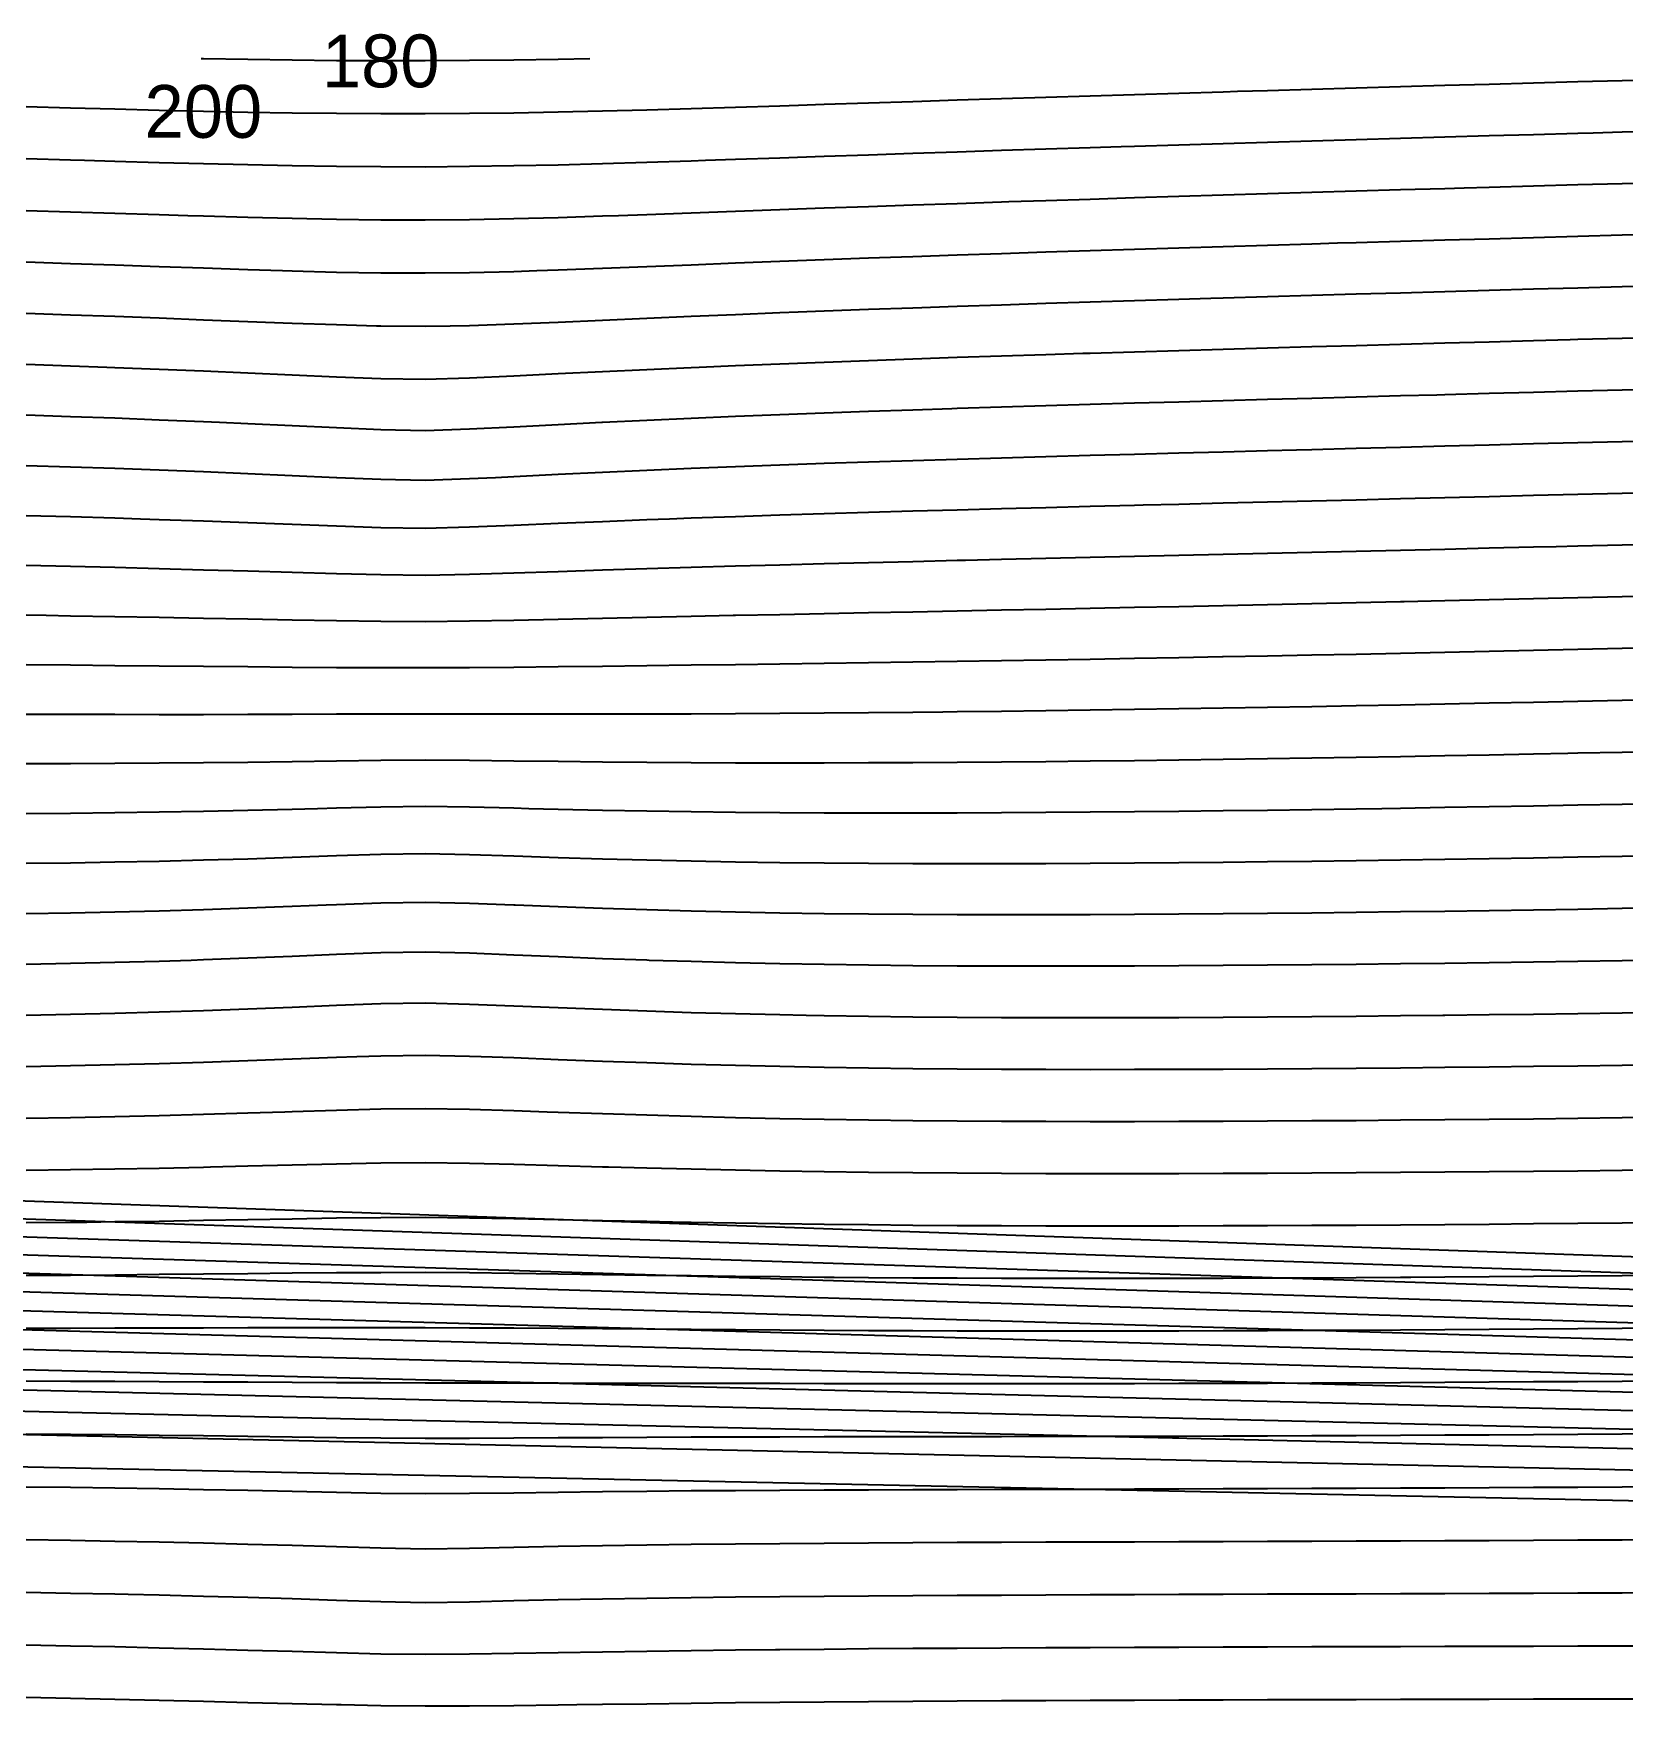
# Model space of a CAD drawing. Header units: metres. Extents: x 3386 to 5486, y 31 to 113.
# Drawn here: x 4418.6 to 4493.9, y 33.2 to 113.1 of the extents above; entities that cross this region are included whole.
import ezdxf
from ezdxf.enums import TextEntityAlignment as Align

# ---------------------------------------------------------------- set-up
doc = ezdxf.new("R2010")
doc.units = ezdxf.units.M
for name, color, linetype in [('Vs_180', 7, 'Continuous'), ('Vs_200', 7, 'Continuous'), ('Vs_220', 7, 'Continuous'), ('Vs_240', 7, 'Continuous'), ('Vs_260', 7, 'Continuous'), ('Vs_280', 7, 'Continuous'), ('Vs_300', 7, 'Continuous'), ('Vs_320', 7, 'Continuous'), ('Vs_340', 7, 'Continuous'), ('Vs_360', 7, 'Continuous'), ('Vs_380', 7, 'Continuous'), ('Vs_400', 7, 'Continuous'), ('Vs_420', 7, 'Continuous'), ('Vs_440', 7, 'Continuous'), ('Vs_460', 7, 'Continuous'), ('Vs_480', 7, 'Continuous'), ('Vs_500', 7, 'Continuous'), ('Vs_520', 7, 'Continuous'), ('Vs_540', 7, 'Continuous'), ('Vs_560', 7, 'Continuous'), ('Vs_580', 7, 'Continuous'), ('Vs_600', 7, 'Continuous'), ('Vs_620', 7, 'Continuous'), ('Vs_640', 7, 'Continuous'), ('Vs_660', 7, 'Continuous'), ('Vs_680', 7, 'Continuous'), ('Vs_700', 7, 'Continuous'), ('Vs_720', 7, 'Continuous'), ('Vs_740', 7, 'Continuous'), ('Vs_760', 7, 'Continuous'), ('Vs_780', 7, 'Continuous'), ('Vs_800', 7, 'Continuous'), ('Vs_820', 7, 'Continuous'), ('Vs_840', 7, 'Continuous'), ('Vs_860', 7, 'Continuous'), ('Vs_880', 7, 'Continuous'), ('Vs_900', 7, 'Continuous'), ('Vs_920', 7, 'Continuous'), ('Vs_940', 7, 'Continuous'), ('Vs_960', 7, 'Continuous')]:
    doc.layers.add(name, color=color, linetype=linetype)

msp = doc.modelspace()

# ---------------------------------------------------------------- linework, layer by layer
at = {"layer": 'Vs_180'}
msp.add_lwpolyline([(4444.959, 111.948), (4443.454, 111.918), (4441.353, 111.885), (4439.252, 111.861), (4437.151, 111.849), (4435.049, 111.848), (4432.948, 111.858), (4430.847, 111.879), (4428.746, 111.909), (4426.645, 111.946), (4426.535, 111.948)], dxfattribs=at)
at = {"layer": 'Vs_200'}
msp.add_lwpolyline([(4495.981, 110.969), (4493.88, 110.911), (4491.779, 110.853), (4489.678, 110.795), (4487.577, 110.736), (4485.476, 110.677), (4483.375, 110.617), (4481.274, 110.557), (4479.173, 110.496), (4477.071, 110.434), (4475.66, 110.392), (4474.97, 110.371), (4472.869, 110.308), (4470.768, 110.244), (4468.667, 110.18), (4466.566, 110.114), (4464.465, 110.048), (4462.364, 109.981), (4460.263, 109.913), (4458.162, 109.846), (4456.06, 109.778), (4454.846, 109.739), (4453.959, 109.71), (4451.858, 109.644), (4449.757, 109.58), (4447.656, 109.52), (4445.555, 109.464), (4443.454, 109.416), (4441.353, 109.377), (4439.252, 109.35), (4437.151, 109.336), (4435.049, 109.336), (4432.948, 109.35), (4430.847, 109.375), (4428.746, 109.411), (4426.645, 109.455), (4424.544, 109.504), (4422.443, 109.557), (4420.342, 109.612), (4418.241, 109.669)], dxfattribs=at)
at = {"layer": 'Vs_220'}
msp.add_lwpolyline([(4495.981, 108.528), (4493.88, 108.47), (4492.507, 108.432), (4491.779, 108.412), (4489.678, 108.353), (4487.577, 108.294), (4485.476, 108.234), (4483.375, 108.174), (4481.274, 108.114), (4479.173, 108.052), (4477.071, 107.99), (4474.97, 107.927), (4472.869, 107.863), (4470.768, 107.799), (4470.135, 107.779), (4468.667, 107.733), (4466.566, 107.666), (4464.465, 107.598), (4462.364, 107.529), (4460.263, 107.459), (4458.162, 107.388), (4456.06, 107.317), (4453.959, 107.245), (4451.858, 107.173), (4450.436, 107.126), (4449.757, 107.103), (4447.656, 107.035), (4445.555, 106.972), (4443.454, 106.916), (4441.353, 106.87), (4439.252, 106.838), (4437.151, 106.821), (4435.049, 106.823), (4432.948, 106.841), (4430.847, 106.873), (4428.746, 106.917), (4426.645, 106.968), (4424.544, 107.025), (4422.443, 107.084), (4421.016, 107.126), (4420.342, 107.145), (4418.241, 107.207)], dxfattribs=at)
at = {"layer": 'Vs_240'}
msp.add_lwpolyline([(4495.981, 106.087), (4493.88, 106.029), (4491.779, 105.97), (4489.678, 105.912), (4487.577, 105.852), (4486.402, 105.819), (4485.476, 105.793), (4483.375, 105.733), (4481.274, 105.672), (4479.173, 105.611), (4477.071, 105.548), (4474.97, 105.485), (4472.869, 105.422), (4470.768, 105.357), (4468.667, 105.29), (4466.566, 105.223), (4464.825, 105.166), (4464.465, 105.154), (4462.364, 105.084), (4460.263, 105.012), (4458.162, 104.938), (4456.06, 104.864), (4453.959, 104.787), (4451.858, 104.711), (4449.757, 104.634), (4447.656, 104.558), (4446.324, 104.513), (4445.555, 104.486), (4443.454, 104.42), (4441.353, 104.364), (4439.252, 104.324), (4437.151, 104.304), (4435.049, 104.308), (4432.948, 104.333), (4430.847, 104.375), (4428.746, 104.429), (4426.645, 104.49), (4425.902, 104.513), (4424.544, 104.554), (4422.443, 104.621), (4420.342, 104.687), (4418.241, 104.753)], dxfattribs=at)
at = {"layer": 'Vs_260'}
msp.add_lwpolyline([(4495.981, 103.645), (4493.88, 103.587), (4491.779, 103.529), (4489.678, 103.47), (4487.577, 103.411), (4485.476, 103.352), (4483.375, 103.292), (4481.274, 103.232), (4480.394, 103.206), (4479.173, 103.171), (4477.071, 103.109), (4474.97, 103.046), (4472.869, 102.983), (4470.768, 102.918), (4468.667, 102.852), (4466.566, 102.785), (4464.465, 102.716), (4462.364, 102.645), (4460.263, 102.572), (4459.725, 102.553), (4458.162, 102.497), (4456.06, 102.42), (4453.959, 102.34), (4451.858, 102.259), (4449.757, 102.176), (4447.656, 102.093), (4445.555, 102.011), (4443.454, 101.932), (4442.448, 101.899), (4441.353, 101.863), (4439.252, 101.811), (4437.151, 101.785), (4435.049, 101.793), (4432.948, 101.83), (4430.847, 101.885), (4430.393, 101.899), (4428.746, 101.951), (4426.645, 102.023), (4424.544, 102.096), (4422.443, 102.169), (4420.342, 102.241), (4418.241, 102.31)], dxfattribs=at)
at = {"layer": 'Vs_280'}
msp.add_lwpolyline([(4495.981, 101.202), (4493.88, 101.144), (4491.779, 101.086), (4489.678, 101.028), (4487.577, 100.97), (4485.476, 100.911), (4483.375, 100.852), (4481.274, 100.792), (4479.173, 100.732), (4477.071, 100.672), (4474.97, 100.61), (4474.396, 100.593), (4472.869, 100.548), (4470.768, 100.484), (4468.667, 100.419), (4466.566, 100.352), (4464.465, 100.284), (4462.364, 100.214), (4460.263, 100.141), (4458.162, 100.065), (4456.06, 99.987), (4454.835, 99.94), (4453.959, 99.906), (4451.858, 99.821), (4449.757, 99.734), (4447.656, 99.644), (4445.555, 99.552), (4443.454, 99.461), (4441.353, 99.375), (4439.252, 99.303), (4438.344, 99.286), (4437.151, 99.264), (4435.049, 99.281), (4434.843, 99.286), (4432.948, 99.337), (4430.847, 99.411), (4428.746, 99.491), (4426.645, 99.573), (4424.544, 99.654), (4422.443, 99.732), (4420.342, 99.807), (4418.241, 99.879)], dxfattribs=at)
at = {"layer": 'Vs_300'}
msp.add_lwpolyline([(4495.981, 98.757), (4493.88, 98.7), (4491.779, 98.643), (4491.42, 98.633), (4489.678, 98.586), (4487.577, 98.528), (4485.476, 98.471), (4483.375, 98.413), (4481.274, 98.354), (4479.173, 98.296), (4477.071, 98.236), (4474.97, 98.176), (4472.869, 98.116), (4470.768, 98.054), (4468.667, 97.99), (4468.331, 97.98), (4466.566, 97.926), (4464.465, 97.859), (4462.364, 97.79), (4460.263, 97.719), (4458.162, 97.645), (4456.06, 97.567), (4453.959, 97.486), (4451.858, 97.4), (4450.134, 97.327), (4449.757, 97.311), (4447.656, 97.216), (4445.555, 97.117), (4443.454, 97.016), (4441.353, 96.914), (4439.252, 96.819), (4437.151, 96.754), (4435.049, 96.791), (4432.948, 96.872), (4430.847, 96.964), (4428.746, 97.056), (4426.645, 97.146), (4424.544, 97.232), (4422.443, 97.313), (4422.075, 97.327), (4420.342, 97.39), (4418.241, 97.462)], dxfattribs=at)
at = {"layer": 'Vs_320'}
msp.add_lwpolyline([(4495.981, 96.312), (4493.88, 96.255), (4491.779, 96.199), (4489.678, 96.143), (4487.577, 96.087), (4485.476, 96.03), (4485.096, 96.02), (4483.375, 95.974), (4481.274, 95.917), (4479.173, 95.86), (4477.071, 95.803), (4474.97, 95.745), (4472.869, 95.687), (4470.768, 95.627), (4468.667, 95.566), (4466.566, 95.504), (4464.465, 95.441), (4462.364, 95.375), (4462.119, 95.367), (4460.263, 95.307), (4458.162, 95.235), (4456.06, 95.161), (4453.959, 95.082), (4451.858, 94.999), (4449.757, 94.91), (4447.656, 94.815), (4445.555, 94.715), (4445.531, 94.714), (4443.454, 94.609), (4441.353, 94.5), (4439.252, 94.394), (4437.151, 94.318), (4435.049, 94.364), (4432.948, 94.457), (4430.847, 94.557), (4428.746, 94.655), (4427.412, 94.714), (4426.645, 94.747), (4424.544, 94.834), (4422.443, 94.915), (4420.342, 94.99), (4418.241, 95.06)], dxfattribs=at)
at = {"layer": 'Vs_340'}
msp.add_lwpolyline([(4495.981, 93.864), (4493.88, 93.809), (4491.779, 93.754), (4489.678, 93.699), (4487.577, 93.644), (4485.476, 93.59), (4483.375, 93.535), (4481.274, 93.481), (4479.173, 93.426), (4478.443, 93.407), (4477.071, 93.371), (4474.97, 93.316), (4472.869, 93.26), (4470.768, 93.204), (4468.667, 93.147), (4466.566, 93.088), (4464.465, 93.029), (4462.364, 92.967), (4460.263, 92.904), (4458.162, 92.837), (4456.06, 92.768), (4455.665, 92.754), (4453.959, 92.694), (4451.858, 92.616), (4449.757, 92.533), (4447.656, 92.444), (4445.555, 92.349), (4443.454, 92.247), (4441.353, 92.142), (4440.485, 92.101), (4439.252, 92.042), (4437.151, 91.973), (4435.049, 92.013), (4432.97, 92.101), (4432.948, 92.101), (4430.847, 92.198), (4428.746, 92.292), (4426.645, 92.38), (4424.544, 92.462), (4422.443, 92.537), (4420.342, 92.607), (4418.241, 92.672)], dxfattribs=at)
at = {"layer": 'Vs_360'}
msp.add_lwpolyline([(4495.981, 91.415), (4493.88, 91.361), (4491.779, 91.307), (4489.678, 91.254), (4487.577, 91.201), (4485.476, 91.149), (4483.375, 91.097), (4481.274, 91.044), (4479.173, 90.992), (4477.071, 90.94), (4474.97, 90.888), (4472.869, 90.836), (4471.176, 90.794), (4470.768, 90.784), (4468.667, 90.731), (4466.566, 90.677), (4464.465, 90.623), (4462.364, 90.567), (4460.263, 90.509), (4458.162, 90.45), (4456.06, 90.387), (4453.959, 90.322), (4451.858, 90.253), (4449.757, 90.179), (4448.74, 90.141), (4447.656, 90.1), (4445.555, 90.016), (4443.454, 89.928), (4441.353, 89.838), (4439.252, 89.754), (4437.151, 89.698), (4435.049, 89.73), (4432.948, 89.802), (4430.847, 89.884), (4428.746, 89.965), (4426.645, 90.042), (4424.544, 90.113), (4423.672, 90.141), (4422.443, 90.18), (4420.342, 90.241), (4418.241, 90.299)], dxfattribs=at)
at = {"layer": 'Vs_380'}
msp.add_lwpolyline([(4495.981, 88.963), (4493.88, 88.911), (4491.779, 88.859), (4490.75, 88.834), (4489.678, 88.808), (4487.577, 88.757), (4485.476, 88.707), (4483.375, 88.657), (4481.274, 88.608), (4479.173, 88.559), (4477.071, 88.51), (4474.97, 88.462), (4472.869, 88.414), (4470.768, 88.366), (4468.667, 88.318), (4466.566, 88.269), (4464.465, 88.221), (4462.758, 88.181), (4462.364, 88.172), (4460.263, 88.122), (4458.162, 88.07), (4456.06, 88.018), (4453.959, 87.963), (4451.858, 87.905), (4449.757, 87.845), (4447.656, 87.781), (4445.555, 87.714), (4443.454, 87.644), (4441.353, 87.575), (4439.77, 87.528), (4439.252, 87.512), (4437.151, 87.473), (4435.049, 87.494), (4433.67, 87.528), (4432.948, 87.546), (4430.847, 87.607), (4428.746, 87.669), (4426.645, 87.729), (4424.544, 87.786), (4422.443, 87.84), (4420.342, 87.89), (4418.241, 87.937)], dxfattribs=at)
at = {"layer": 'Vs_400'}
msp.add_lwpolyline([(4495.981, 86.509), (4493.88, 86.459), (4491.779, 86.409), (4489.678, 86.36), (4487.577, 86.312), (4485.476, 86.264), (4483.557, 86.221), (4483.375, 86.217), (4481.274, 86.171), (4479.173, 86.125), (4477.071, 86.08), (4474.97, 86.036), (4472.869, 85.992), (4470.768, 85.949), (4468.667, 85.906), (4466.566, 85.864), (4464.465, 85.822), (4462.364, 85.781), (4460.263, 85.739), (4458.162, 85.698), (4456.06, 85.656), (4453.959, 85.613), (4451.858, 85.57), (4451.76, 85.568), (4449.757, 85.525), (4447.656, 85.479), (4445.555, 85.432), (4443.454, 85.385), (4441.353, 85.339), (4439.252, 85.3), (4437.151, 85.278), (4435.049, 85.287), (4432.948, 85.317), (4430.847, 85.355), (4428.746, 85.395), (4426.645, 85.436), (4424.544, 85.475), (4422.443, 85.512), (4420.342, 85.549), (4419.194, 85.568), (4418.241, 85.584)], dxfattribs=at)
at = {"layer": 'Vs_420'}
msp.add_lwpolyline([(4495.981, 84.053), (4493.88, 84.004), (4491.779, 83.957), (4489.678, 83.91), (4487.577, 83.864), (4485.476, 83.819), (4483.375, 83.775), (4481.274, 83.732), (4479.173, 83.69), (4477.071, 83.649), (4474.97, 83.609), (4474.936, 83.608), (4472.869, 83.57), (4470.768, 83.532), (4468.667, 83.495), (4466.566, 83.459), (4464.465, 83.425), (4462.364, 83.392), (4460.263, 83.36), (4458.162, 83.329), (4456.06, 83.299), (4453.959, 83.27), (4451.858, 83.242), (4449.757, 83.215), (4447.656, 83.189), (4445.555, 83.163), (4443.454, 83.14), (4441.353, 83.118), (4439.252, 83.1), (4437.151, 83.09), (4435.049, 83.092), (4432.948, 83.102), (4430.847, 83.117), (4428.746, 83.135), (4426.645, 83.153), (4424.544, 83.173), (4422.443, 83.193), (4420.342, 83.214), (4418.241, 83.236)], dxfattribs=at)
at = {"layer": 'Vs_440'}
msp.add_lwpolyline([(4495.981, 81.593), (4493.88, 81.547), (4491.779, 81.502), (4489.678, 81.458), (4487.577, 81.415), (4485.476, 81.373), (4483.375, 81.331), (4481.274, 81.292), (4479.173, 81.253), (4477.071, 81.216), (4474.97, 81.18), (4472.869, 81.146), (4470.768, 81.114), (4468.667, 81.083), (4466.566, 81.054), (4464.465, 81.027), (4462.364, 81.002), (4461.693, 80.995), (4460.263, 80.98), (4458.162, 80.96), (4456.06, 80.942), (4453.959, 80.927), (4451.858, 80.915), (4449.757, 80.907), (4447.656, 80.901), (4445.555, 80.898), (4443.454, 80.898), (4441.353, 80.9), (4439.252, 80.903), (4437.151, 80.902), (4435.049, 80.898), (4432.948, 80.892), (4430.847, 80.884), (4428.746, 80.878), (4426.645, 80.874), (4424.544, 80.874), (4422.443, 80.876), (4420.342, 80.882), (4418.241, 80.89)], dxfattribs=at)
at = {"layer": 'Vs_460'}
msp.add_lwpolyline([(4495.981, 79.131), (4493.88, 79.087), (4491.779, 79.045), (4491.309, 79.035), (4489.678, 79.003), (4487.577, 78.962), (4485.476, 78.923), (4483.375, 78.885), (4481.274, 78.849), (4479.173, 78.814), (4477.071, 78.781), (4474.97, 78.749), (4472.869, 78.72), (4470.768, 78.693), (4468.667, 78.668), (4466.566, 78.646), (4464.465, 78.626), (4462.364, 78.61), (4460.263, 78.597), (4458.162, 78.587), (4456.06, 78.582), (4453.959, 78.581), (4451.858, 78.585), (4449.757, 78.594), (4447.656, 78.608), (4445.555, 78.627), (4443.454, 78.651), (4441.353, 78.678), (4439.252, 78.703), (4437.151, 78.715), (4435.049, 78.704), (4432.948, 78.677), (4430.847, 78.645), (4428.746, 78.615), (4426.645, 78.59), (4424.544, 78.57), (4422.443, 78.555), (4420.342, 78.546), (4418.241, 78.541)], dxfattribs=at)
at = {"layer": 'Vs_480'}
msp.add_lwpolyline([(4495.981, 76.665), (4493.88, 76.624), (4491.779, 76.584), (4489.678, 76.545), (4487.577, 76.507), (4485.476, 76.471), (4483.375, 76.436), (4482.496, 76.422), (4481.274, 76.403), (4479.173, 76.372), (4477.071, 76.342), (4474.97, 76.315), (4472.869, 76.291), (4470.768, 76.268), (4468.667, 76.249), (4466.566, 76.233), (4464.465, 76.221), (4462.364, 76.212), (4460.263, 76.208), (4458.162, 76.209), (4456.06, 76.215), (4453.959, 76.226), (4451.858, 76.244), (4449.757, 76.27), (4447.656, 76.302), (4445.555, 76.342), (4443.454, 76.388), (4442.069, 76.422), (4441.353, 76.439), (4439.252, 76.491), (4437.151, 76.532), (4435.049, 76.499), (4432.948, 76.445), (4432.061, 76.422), (4430.847, 76.39), (4428.746, 76.338), (4426.645, 76.293), (4424.544, 76.255), (4422.443, 76.225), (4420.342, 76.201), (4418.241, 76.184)], dxfattribs=at)
at = {"layer": 'Vs_500'}
msp.add_lwpolyline([(4495.981, 74.196), (4493.88, 74.157), (4491.779, 74.12), (4489.678, 74.083), (4487.577, 74.048), (4485.476, 74.015), (4483.375, 73.983), (4481.274, 73.953), (4479.173, 73.926), (4477.071, 73.9), (4474.97, 73.877), (4472.869, 73.857), (4470.768, 73.839), (4468.667, 73.825), (4466.566, 73.815), (4464.562, 73.809), (4464.465, 73.809), (4462.364, 73.807), (4461.33, 73.809), (4460.263, 73.811), (4458.162, 73.82), (4456.06, 73.836), (4453.959, 73.859), (4451.858, 73.889), (4449.757, 73.928), (4447.656, 73.976), (4445.555, 74.032), (4443.454, 74.097), (4441.353, 74.168), (4439.252, 74.238), (4437.151, 74.286), (4435.049, 74.251), (4432.948, 74.18), (4430.847, 74.106), (4428.746, 74.037), (4426.645, 73.976), (4424.544, 73.923), (4422.443, 73.88), (4420.342, 73.845), (4418.241, 73.817)], dxfattribs=at)
at = {"layer": 'Vs_520'}
msp.add_lwpolyline([(4495.981, 71.724), (4493.88, 71.687), (4491.779, 71.652), (4489.678, 71.618), (4487.577, 71.586), (4485.476, 71.555), (4483.375, 71.527), (4481.274, 71.5), (4479.173, 71.475), (4477.071, 71.453), (4474.97, 71.434), (4472.869, 71.417), (4470.768, 71.404), (4468.667, 71.395), (4466.566, 71.389), (4464.465, 71.388), (4462.364, 71.393), (4460.263, 71.403), (4458.162, 71.419), (4456.06, 71.443), (4453.959, 71.475), (4451.858, 71.515), (4449.757, 71.564), (4447.656, 71.623), (4445.555, 71.692), (4443.454, 71.769), (4441.429, 71.849), (4441.353, 71.852), (4439.252, 71.932), (4437.151, 71.983), (4435.049, 71.947), (4432.948, 71.869), (4432.458, 71.849), (4430.847, 71.784), (4428.746, 71.703), (4426.645, 71.631), (4424.544, 71.568), (4422.443, 71.515), (4420.342, 71.471), (4418.241, 71.436)], dxfattribs=at)
at = {"layer": 'Vs_540'}
msp.add_lwpolyline([(4495.298, 69.236), (4493.88, 69.213), (4491.779, 69.181), (4489.678, 69.149), (4487.577, 69.12), (4485.476, 69.092), (4483.375, 69.066), (4481.274, 69.042), (4479.173, 69.02), (4477.071, 69.001), (4474.97, 68.985), (4472.869, 68.972), (4470.768, 68.962), (4468.667, 68.957), (4466.566, 68.955), (4464.465, 68.959), (4462.364, 68.968), (4460.263, 68.983), (4458.162, 69.004), (4456.06, 69.034), (4453.959, 69.071), (4451.858, 69.118), (4449.757, 69.174), (4447.779, 69.236), (4447.656, 69.24), (4445.555, 69.315), (4443.454, 69.399), (4441.353, 69.487), (4439.252, 69.57), (4437.151, 69.625), (4435.049, 69.586), (4432.948, 69.507), (4430.847, 69.418), (4428.746, 69.333), (4426.645, 69.255), (4426.059, 69.236), (4424.544, 69.187), (4422.443, 69.128), (4420.342, 69.079), (4418.241, 69.039)], dxfattribs=at)
at = {"layer": 'Vs_560'}
msp.add_lwpolyline([(4495.981, 66.767), (4493.88, 66.736), (4491.779, 66.705), (4489.678, 66.677), (4487.577, 66.65), (4485.476, 66.624), (4485.383, 66.623), (4483.375, 66.601), (4481.274, 66.579), (4479.173, 66.56), (4477.071, 66.544), (4474.97, 66.53), (4472.869, 66.52), (4470.768, 66.513), (4468.667, 66.51), (4466.566, 66.512), (4464.465, 66.519), (4462.364, 66.531), (4460.263, 66.549), (4458.162, 66.574), (4456.06, 66.607), (4455.205, 66.623), (4453.959, 66.647), (4451.858, 66.697), (4449.757, 66.755), (4447.656, 66.824), (4445.555, 66.901), (4443.454, 66.985), (4441.353, 67.072), (4439.252, 67.152), (4437.151, 67.207), (4435.049, 67.17), (4432.948, 67.094), (4430.847, 67.008), (4428.746, 66.924), (4426.645, 66.846), (4424.544, 66.776), (4422.443, 66.717), (4420.342, 66.666), (4418.241, 66.625)], dxfattribs=at)
at = {"layer": 'Vs_580'}
msp.add_lwpolyline([(4495.981, 64.283), (4493.88, 64.254), (4491.779, 64.226), (4489.678, 64.2), (4487.577, 64.175), (4485.476, 64.152), (4483.375, 64.131), (4481.274, 64.112), (4479.173, 64.095), (4477.071, 64.081), (4474.97, 64.07), (4472.869, 64.061), (4470.768, 64.057), (4468.667, 64.056), (4466.566, 64.06), (4464.465, 64.068), (4462.364, 64.082), (4460.263, 64.101), (4458.162, 64.127), (4456.06, 64.161), (4453.959, 64.202), (4451.858, 64.251), (4449.757, 64.309), (4447.656, 64.375), (4445.555, 64.449), (4443.454, 64.529), (4441.353, 64.61), (4439.812, 64.663), (4439.252, 64.683), (4437.151, 64.726), (4435.049, 64.699), (4433.92, 64.663), (4432.948, 64.632), (4430.847, 64.554), (4428.746, 64.476), (4426.645, 64.403), (4424.544, 64.338), (4422.443, 64.28), (4420.342, 64.232), (4418.241, 64.191)], dxfattribs=at)
at = {"layer": 'Vs_600'}
msp.add_lwpolyline([(4495.981, 61.795), (4493.88, 61.769), (4491.779, 61.743), (4489.678, 61.719), (4487.577, 61.697), (4485.476, 61.676), (4483.375, 61.657), (4481.274, 61.64), (4479.173, 61.625), (4477.071, 61.612), (4474.97, 61.603), (4472.869, 61.596), (4470.768, 61.593), (4468.667, 61.593), (4466.566, 61.597), (4464.465, 61.606), (4462.364, 61.62), (4460.263, 61.64), (4458.162, 61.665), (4456.06, 61.697), (4453.959, 61.735), (4451.858, 61.781), (4449.757, 61.835), (4447.656, 61.895), (4445.555, 61.962), (4443.454, 62.033), (4442.946, 62.05), (4441.353, 62.104), (4439.252, 62.167), (4437.151, 62.204), (4435.049, 62.183), (4432.948, 62.127), (4430.847, 62.061), (4430.506, 62.05), (4428.746, 61.994), (4426.645, 61.93), (4424.544, 61.872), (4422.443, 61.821), (4420.342, 61.777), (4418.241, 61.741)], dxfattribs=at)
at = {"layer": 'Vs_620'}
msp.add_lwpolyline([(4495.981, 59.304), (4493.88, 59.28), (4491.779, 59.256), (4489.678, 59.235), (4487.577, 59.214), (4485.476, 59.195), (4483.375, 59.178), (4481.274, 59.163), (4479.173, 59.149), (4477.071, 59.138), (4474.97, 59.13), (4472.869, 59.124), (4470.768, 59.121), (4468.667, 59.122), (4466.566, 59.126), (4464.465, 59.135), (4462.364, 59.148), (4460.263, 59.165), (4458.162, 59.188), (4456.06, 59.216), (4453.959, 59.251), (4451.858, 59.291), (4449.757, 59.337), (4447.656, 59.389), (4445.851, 59.437), (4445.555, 59.445), (4443.454, 59.504), (4441.353, 59.562), (4439.252, 59.613), (4437.151, 59.646), (4435.049, 59.628), (4432.948, 59.586), (4430.847, 59.534), (4428.746, 59.48), (4426.986, 59.437), (4426.645, 59.429), (4424.544, 59.381), (4422.443, 59.34), (4420.342, 59.304), (4418.241, 59.274)], dxfattribs=at)
at = {"layer": 'Vs_640'}
msp.add_lwpolyline([(4495.981, 56.809), (4493.88, 56.787), (4491.779, 56.766), (4489.678, 56.746), (4487.577, 56.728), (4485.476, 56.71), (4483.375, 56.695), (4481.274, 56.681), (4479.173, 56.669), (4477.071, 56.659), (4474.97, 56.651), (4472.869, 56.646), (4470.768, 56.643), (4468.667, 56.644), (4466.566, 56.647), (4464.465, 56.654), (4462.364, 56.665), (4460.263, 56.679), (4458.162, 56.698), (4456.06, 56.722), (4453.959, 56.749), (4451.858, 56.782), (4449.757, 56.819), (4449.482, 56.824), (4447.656, 56.86), (4445.555, 56.903), (4443.454, 56.948), (4441.353, 56.992), (4439.252, 57.029), (4437.151, 57.052), (4435.049, 57.043), (4432.948, 57.015), (4430.847, 56.98), (4428.746, 56.942), (4426.645, 56.905), (4424.544, 56.871), (4422.443, 56.84), (4421.129, 56.824), (4420.342, 56.814), (4418.241, 56.793)], dxfattribs=at)
at = {"layer": 'Vs_660'}
msp.add_lwpolyline([(4495.981, 54.311), (4493.88, 54.291), (4491.779, 54.272), (4489.678, 54.254), (4487.577, 54.237), (4485.476, 54.222), (4483.873, 54.211), (4483.375, 54.208), (4481.274, 54.195), (4479.173, 54.184), (4477.071, 54.175), (4474.97, 54.167), (4472.869, 54.162), (4470.768, 54.159), (4468.667, 54.159), (4466.566, 54.161), (4464.465, 54.165), (4462.364, 54.173), (4460.263, 54.184), (4458.162, 54.198), (4456.545, 54.211), (4456.06, 54.215), (4453.959, 54.235), (4451.858, 54.259), (4449.757, 54.285), (4447.656, 54.313), (4445.555, 54.344), (4443.454, 54.374), (4441.353, 54.403), (4439.252, 54.427), (4437.151, 54.441), (4435.049, 54.439), (4432.948, 54.426), (4430.847, 54.408), (4428.746, 54.386), (4426.645, 54.365), (4424.544, 54.345), (4422.443, 54.327), (4420.342, 54.312), (4418.241, 54.3)], dxfattribs=at)
at = {"layer": 'Vs_680'}
msp.add_lwpolyline([(4495.981, 51.809), (4493.88, 51.792), (4491.779, 51.775), (4489.678, 51.759), (4487.577, 51.744), (4485.476, 51.73), (4483.375, 51.717), (4481.274, 51.705), (4479.173, 51.695), (4477.071, 51.686), (4474.97, 51.679), (4472.869, 51.673), (4470.768, 51.67), (4468.667, 51.668), (4466.566, 51.668), (4464.465, 51.67), (4462.364, 51.674), (4460.263, 51.681), (4458.162, 51.689), (4456.06, 51.7), (4453.959, 51.712), (4451.858, 51.726), (4449.757, 51.74), (4447.656, 51.756), (4445.555, 51.772), (4443.454, 51.788), (4441.353, 51.803), (4439.252, 51.815), (4437.151, 51.823), (4435.049, 51.827), (4432.948, 51.827), (4430.847, 51.824), (4428.746, 51.819), (4426.645, 51.814), (4424.544, 51.809), (4422.443, 51.805), (4420.342, 51.801), (4418.241, 51.8)], dxfattribs=at)
at = {"layer": 'Vs_700'}
for points in [[(3386.6, 93.517), (4884.301, 41.726)], [(4495.981, 49.305), (4493.88, 49.289), (4491.779, 49.275), (4489.678, 49.26), (4487.577, 49.247), (4485.476, 49.234), (4483.375, 49.223), (4481.274, 49.212), (4479.173, 49.202), (4477.071, 49.194), (4474.97, 49.187), (4472.869, 49.181), (4470.768, 49.176), (4468.667, 49.173), (4466.566, 49.171), (4464.465, 49.17), (4462.364, 49.171), (4460.263, 49.173), (4458.162, 49.175), (4456.06, 49.179), (4453.959, 49.183), (4451.858, 49.187), (4449.757, 49.191), (4447.656, 49.194), (4445.555, 49.196), (4443.454, 49.197), (4441.353, 49.199), (4439.252, 49.201), (4437.151, 49.205), (4435.049, 49.213), (4432.948, 49.224), (4430.847, 49.236), (4428.746, 49.247), (4426.645, 49.258), (4424.544, 49.268), (4422.443, 49.277), (4420.342, 49.286), (4418.241, 49.294)]]:
    msp.add_lwpolyline(points, dxfattribs=at)
at = {"layer": 'Vs_720'}
for points in [[(3386.6, 91.76), (4891.051, 41.058)], [(4495.981, 46.798), (4493.88, 46.785), (4491.779, 46.772), (4489.678, 46.759), (4487.577, 46.748), (4485.476, 46.736), (4483.375, 46.726), (4481.274, 46.716), (4479.173, 46.707), (4477.071, 46.698), (4474.97, 46.691), (4472.869, 46.685), (4470.768, 46.679), (4468.667, 46.674), (4466.566, 46.67), (4464.465, 46.667), (4462.364, 46.664), (4460.263, 46.661), (4458.162, 46.659), (4456.06, 46.656), (4453.959, 46.652), (4451.858, 46.647), (4449.757, 46.641), (4447.656, 46.632), (4445.555, 46.621), (4443.454, 46.608), (4441.353, 46.595), (4439.252, 46.586), (4437.151, 46.586), (4435.049, 46.599), (4432.948, 46.621), (4430.847, 46.649), (4428.746, 46.676), (4426.645, 46.703), (4424.544, 46.727), (4422.443, 46.749), (4420.342, 46.769), (4418.241, 46.787)]]:
    msp.add_lwpolyline(points, dxfattribs=at)
at = {"layer": 'Vs_740'}
for points in [[(3386.6, 89.983), (4897.832, 40.411)], [(4495.981, 44.289), (4493.88, 44.278), (4491.779, 44.267), (4489.678, 44.256), (4487.577, 44.246), (4485.476, 44.236), (4483.375, 44.226), (4481.274, 44.217), (4479.173, 44.209), (4477.071, 44.201), (4474.97, 44.193), (4472.869, 44.186), (4470.768, 44.18), (4468.667, 44.174), (4466.566, 44.168), (4464.465, 44.162), (4462.364, 44.156), (4460.263, 44.15), (4458.162, 44.142), (4456.06, 44.134), (4453.959, 44.124), (4451.858, 44.111), (4449.757, 44.096), (4447.656, 44.077), (4445.555, 44.054), (4443.454, 44.027), (4441.353, 43.999), (4439.252, 43.974), (4437.151, 43.965), (4435.049, 43.985), (4432.948, 44.025), (4430.847, 44.07), (4428.746, 44.114), (4426.645, 44.155), (4424.544, 44.191), (4422.443, 44.224), (4420.342, 44.254), (4418.241, 44.281)]]:
    msp.add_lwpolyline(points, dxfattribs=at)
at = {"layer": 'Vs_760'}
for points in [[(3386.6, 88.178), (4904.663, 39.781)], [(4495.981, 41.778), (4493.88, 41.769), (4491.779, 41.76), (4489.678, 41.751), (4487.577, 41.742), (4485.476, 41.733), (4483.375, 41.725), (4481.274, 41.717), (4479.173, 41.709), (4477.071, 41.701), (4474.97, 41.694), (4472.869, 41.686), (4470.768, 41.679), (4468.667, 41.672), (4466.566, 41.665), (4464.465, 41.657), (4462.364, 41.648), (4460.263, 41.639), (4458.162, 41.628), (4456.06, 41.615), (4453.959, 41.6), (4451.858, 41.582), (4449.757, 41.56), (4447.656, 41.534), (4445.555, 41.502), (4443.454, 41.465), (4441.353, 41.423), (4439.252, 41.378), (4437.151, 41.343), (4435.049, 41.385), (4432.948, 41.448), (4430.847, 41.511), (4428.746, 41.568), (4426.645, 41.619), (4424.544, 41.666), (4422.443, 41.707), (4420.342, 41.745), (4418.241, 41.779)]]:
    msp.add_lwpolyline(points, dxfattribs=at)
at = {"layer": 'Vs_780'}
for points in [[(3386.6, 86.315), (4911.549, 39.165)], [(4495.981, 39.265), (4493.88, 39.258), (4491.779, 39.251), (4489.678, 39.244), (4487.577, 39.237), (4485.476, 39.229), (4483.375, 39.222), (4481.274, 39.215), (4479.173, 39.208), (4477.071, 39.2), (4474.97, 39.193), (4472.926, 39.186), (4472.869, 39.186), (4470.768, 39.178), (4468.667, 39.17), (4466.566, 39.162), (4464.465, 39.152), (4462.364, 39.142), (4460.263, 39.13), (4458.162, 39.117), (4456.06, 39.102), (4453.959, 39.083), (4451.858, 39.062), (4449.757, 39.037), (4447.656, 39.007), (4445.555, 38.972), (4443.454, 38.932), (4441.353, 38.886), (4439.252, 38.836), (4437.151, 38.794), (4435.049, 38.843), (4432.948, 38.914), (4430.847, 38.982), (4428.746, 39.044), (4426.645, 39.101), (4424.544, 39.153), (4423.081, 39.186), (4422.443, 39.2), (4420.342, 39.243), (4418.241, 39.283)]]:
    msp.add_lwpolyline(points, dxfattribs=at)
at = {"layer": 'Vs_800'}
for points in [[(3386.6, 84.423), (4918.526, 38.566)], [(4495.981, 36.751), (4493.88, 36.746), (4491.779, 36.741), (4489.678, 36.735), (4487.577, 36.73), (4485.476, 36.724), (4483.375, 36.718), (4481.274, 36.712), (4479.173, 36.706), (4477.071, 36.699), (4474.97, 36.692), (4472.869, 36.685), (4470.768, 36.677), (4468.667, 36.669), (4466.566, 36.66), (4464.465, 36.65), (4462.364, 36.639), (4460.263, 36.626), (4458.162, 36.611), (4456.06, 36.594), (4453.959, 36.575), (4453.761, 36.573), (4451.858, 36.553), (4449.757, 36.527), (4447.656, 36.497), (4445.555, 36.464), (4443.454, 36.428), (4441.353, 36.391), (4439.252, 36.358), (4437.151, 36.345), (4435.049, 36.372), (4432.948, 36.425), (4430.847, 36.485), (4428.746, 36.545), (4427.709, 36.573), (4426.645, 36.602), (4424.544, 36.655), (4422.443, 36.705), (4420.342, 36.751), (4418.241, 36.794)]]:
    msp.add_lwpolyline(points, dxfattribs=at)
at = {"layer": 'Vs_820'}
for points in [[(3386.6, 82.464), (4925.607, 37.98)], [(4495.981, 34.236), (4493.88, 34.233), (4491.779, 34.23), (4489.678, 34.226), (4487.577, 34.222), (4485.476, 34.218), (4483.375, 34.213), (4481.274, 34.208), (4479.173, 34.203), (4477.071, 34.197), (4474.97, 34.191), (4472.869, 34.184), (4470.768, 34.177), (4468.667, 34.169), (4466.566, 34.16), (4464.465, 34.15), (4462.364, 34.138), (4460.263, 34.125), (4458.162, 34.111), (4456.06, 34.094), (4453.959, 34.075), (4451.858, 34.054), (4449.757, 34.03), (4447.656, 34.004), (4445.555, 33.976), (4444.35, 33.96), (4443.454, 33.948), (4441.353, 33.923), (4439.252, 33.906), (4437.151, 33.905), (4435.049, 33.925), (4433.182, 33.96), (4432.948, 33.964), (4430.847, 34.013), (4428.746, 34.066), (4426.645, 34.119), (4424.544, 34.17), (4422.443, 34.22), (4420.342, 34.267), (4418.241, 34.312)]]:
    msp.add_lwpolyline(points, dxfattribs=at)
at = {"layer": 'Vs_840'}
msp.add_lwpolyline([(3386.6, 80.452), (4932.833, 37.408)], dxfattribs=at)
at = {"layer": 'Vs_860'}
msp.add_lwpolyline([(3386.6, 78.395), (4940.259, 36.851)], dxfattribs=at)
at = {"layer": 'Vs_880'}
msp.add_lwpolyline([(3386.6, 76.243), (4947.953, 36.301)], dxfattribs=at)
at = {"layer": 'Vs_900'}
msp.add_lwpolyline([(3386.6, 74.05), (4956.081, 35.759)], dxfattribs=at)
at = {"layer": 'Vs_920'}
msp.add_lwpolyline([(3386.6, 71.773), (4964.963, 35.207)], dxfattribs=at)
at = {"layer": 'Vs_940'}
msp.add_lwpolyline([(3386.6, 69.424), (4975.333, 34.536)], dxfattribs=at)
at = {"layer": 'Vs_960'}
msp.add_lwpolyline([(3386.6, 67.025), (4989.58, 33.187)], dxfattribs=at)

# ---------------------------------------------------------------- texts
at = {"layer": 'Vs_180'}
msp.add_text('180', height=2.5, dxfattribs=at).set_placement((4435.049, 111.848), align=Align.MIDDLE_CENTER)
at = {"layer": 'Vs_200'}
msp.add_text('200', height=2.5, dxfattribs=at).set_placement((4426.645, 109.455), align=Align.MIDDLE_CENTER)

doc.saveas('drawing.dxf')
